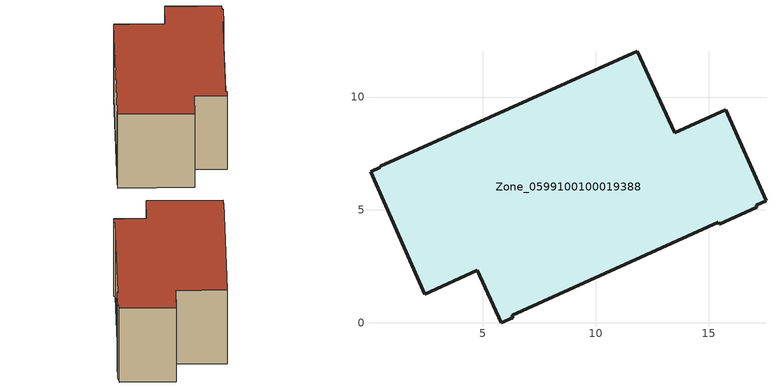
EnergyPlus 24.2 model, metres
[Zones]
Zone_0599100100019388
 floor ground (C_G): 0.45,6.95 11.84,12.04 13.5,8.42 15.76,9.43 17.54,5.41 17.11,5.21 17.14,5.12 15.47,4.37 15.43,4.46 6.3,0.35 6.33,0.24 5.81,0 4.76,2.32 2.43,1.27 0.02,6.69 0.46,6.89 z0
 wall outside (C_F): 4.76,2.32 5.81,0 6.33,0.24 6.3,0.35 15.43,4.46 15.47,4.37 17.14,5.12 17.11,5.21 17.54,5.41 15.76,9.43 13.5,8.42 11.84,12.04 0.45,6.95 0.46,6.89 0.02,6.69 2.43,1.27 4.76,2.32 z0:6.71
 roof outside (C_R): 0.02,6.69 2.43,1.27 4.76,2.32 5.81,0 6.33,0.24 6.3,0.35 15.43,4.46 15.47,4.37 17.14,5.12 17.11,5.21 17.54,5.41 15.76,9.43 13.5,8.42 11.84,12.04 0.45,6.95 0.46,6.89 z6.71
[BUILDING]
Pand.0599100100019388: North Axis=0; Terrain=City; Loads Convergence Tolerance Value=0.04; Temperature Convergence Tolerance Value=0.4; Solar Distribution=FullExterior; Maximum Number of Warmup Days=25; Minimum Number of Warmup Days=1
[Site:Location]
Rotterdam.The.Hague.AP_ZH_NLD Design_Conditions: Latitude=51.96; Longitude=4.45; Time Zone=1; Elevation=-4.5
[SITE:GROUNDTEMPERATURE:BUILDINGSURFACE]
18, 18, 18, 18, 18, 18, 18, 18, 18, 18, 18, 18
[MATERIAL] Thermal Absorptance=0.9; Solar Absorptance=0.7; Visible Absorptance=0.7
Name | Roughness | Thickness | Conductivity | Density | Specific Heat
G.D.2015-2018 | MediumSmooth | 0.15 | 0.0428571 | 540 | 1210
F.D.2015-2018 | Rough | 0.3 | 0.0666667 | 1920 | 840
R.D.2015-2018 | MediumRough | 0.2 | 0.0333333 | 1500 | 1000
[CONSTRUCTION]
C_G: G.D.2015-2018
C_F: F.D.2015-2018
C_R: R.D.2015-2018
[ZONE]
Zone_0599100100019388: Type=1; Multiplier=1; Ceiling Height=Autocalculate; Volume=Autocalculate; Floor Area=autocalculate; Part of Total Floor Area=Yes
[ZONEINFILTRATION:DESIGNFLOWRATE]
Infil_Zone_0599100100019388: Zone or ZoneList or Space or SpaceList=Zone_0599100100019388; Schedule=AlwaysOn; Design Flow Rate Calculation Method=Flow/Area; Flow Rate per Floor Area=0.0021; Constant Term Coefficient=1; Temperature Term Coefficient=0; Velocity Term Coefficient=0; Velocity Squared Term Coefficient=0
[HVACTEMPLATE:ZONE:IDEALLOADSAIRSYSTEM]
Zone_0599100100019388: Maximum Heating Supply Air Temperature=50; Minimum Cooling Supply Air Temperature=13; Maximum Heating Supply Air Humidity Ratio=0.0156; Minimum Cooling Supply Air Humidity Ratio=0.0077; Heating Limit=NoLimit; Cooling Limit=NoLimit; Dehumidification Control Type=ConstantSensibleHeatRatio; Cooling Sensible Heat Ratio=0.7; Dehumidification Setpoint=60; Humidification Control Type=None; Humidification Setpoint=30; Outdoor Air Method=None; Outdoor Air Flow Rate per Person=0.00944; Outdoor Air Flow Rate per Zone Floor Area=0; Outdoor Air Flow Rate per Zone=0; Demand Controlled Ventilation Type=None; Outdoor Air Economizer Type=NoEconomizer; Heat Recovery Type=None; Sensible Heat Recovery Effectiveness=0.7; Latent Heat Recovery Effectiveness=0.65
[ZONECONTROL:THERMOSTAT]
ThermostatControl_Zone_0599100100019388: Zone or ZoneList=Zone_0599100100019388; Control Type Schedule=DualSetpointControlType; Control 1=Thermostat_Zone_0599100100019388; Temperature Difference Between Cutout And Setpoint=0
[THERMOSTATSETPOINT:DUALSETPOINT]
Thermostat_Zone_0599100100019388: Heating Setpoint Temperature Schedule=HeatingSetpoint_Zone_0599100100019388; Cooling Setpoint Temperature Schedule=CoolingSetpoint_Zone_0599100100019388
[SCHEDULE:COMPACT]
HeatingSetpoint_Zone_0599100100019388: Through: 12/31, For: AllDays, Until: 24:00, 21
CoolingSetpoint_Zone_0599100100019388: Through: 12/31, For: AllDays, Until: 24:00, 24
DualSetpointControlType: Through: 12/31, For: AllDays, Until: 24:00, 4
AlwaysOn: Through: 12/31, For: AllDays, Until: 24:00, 1
